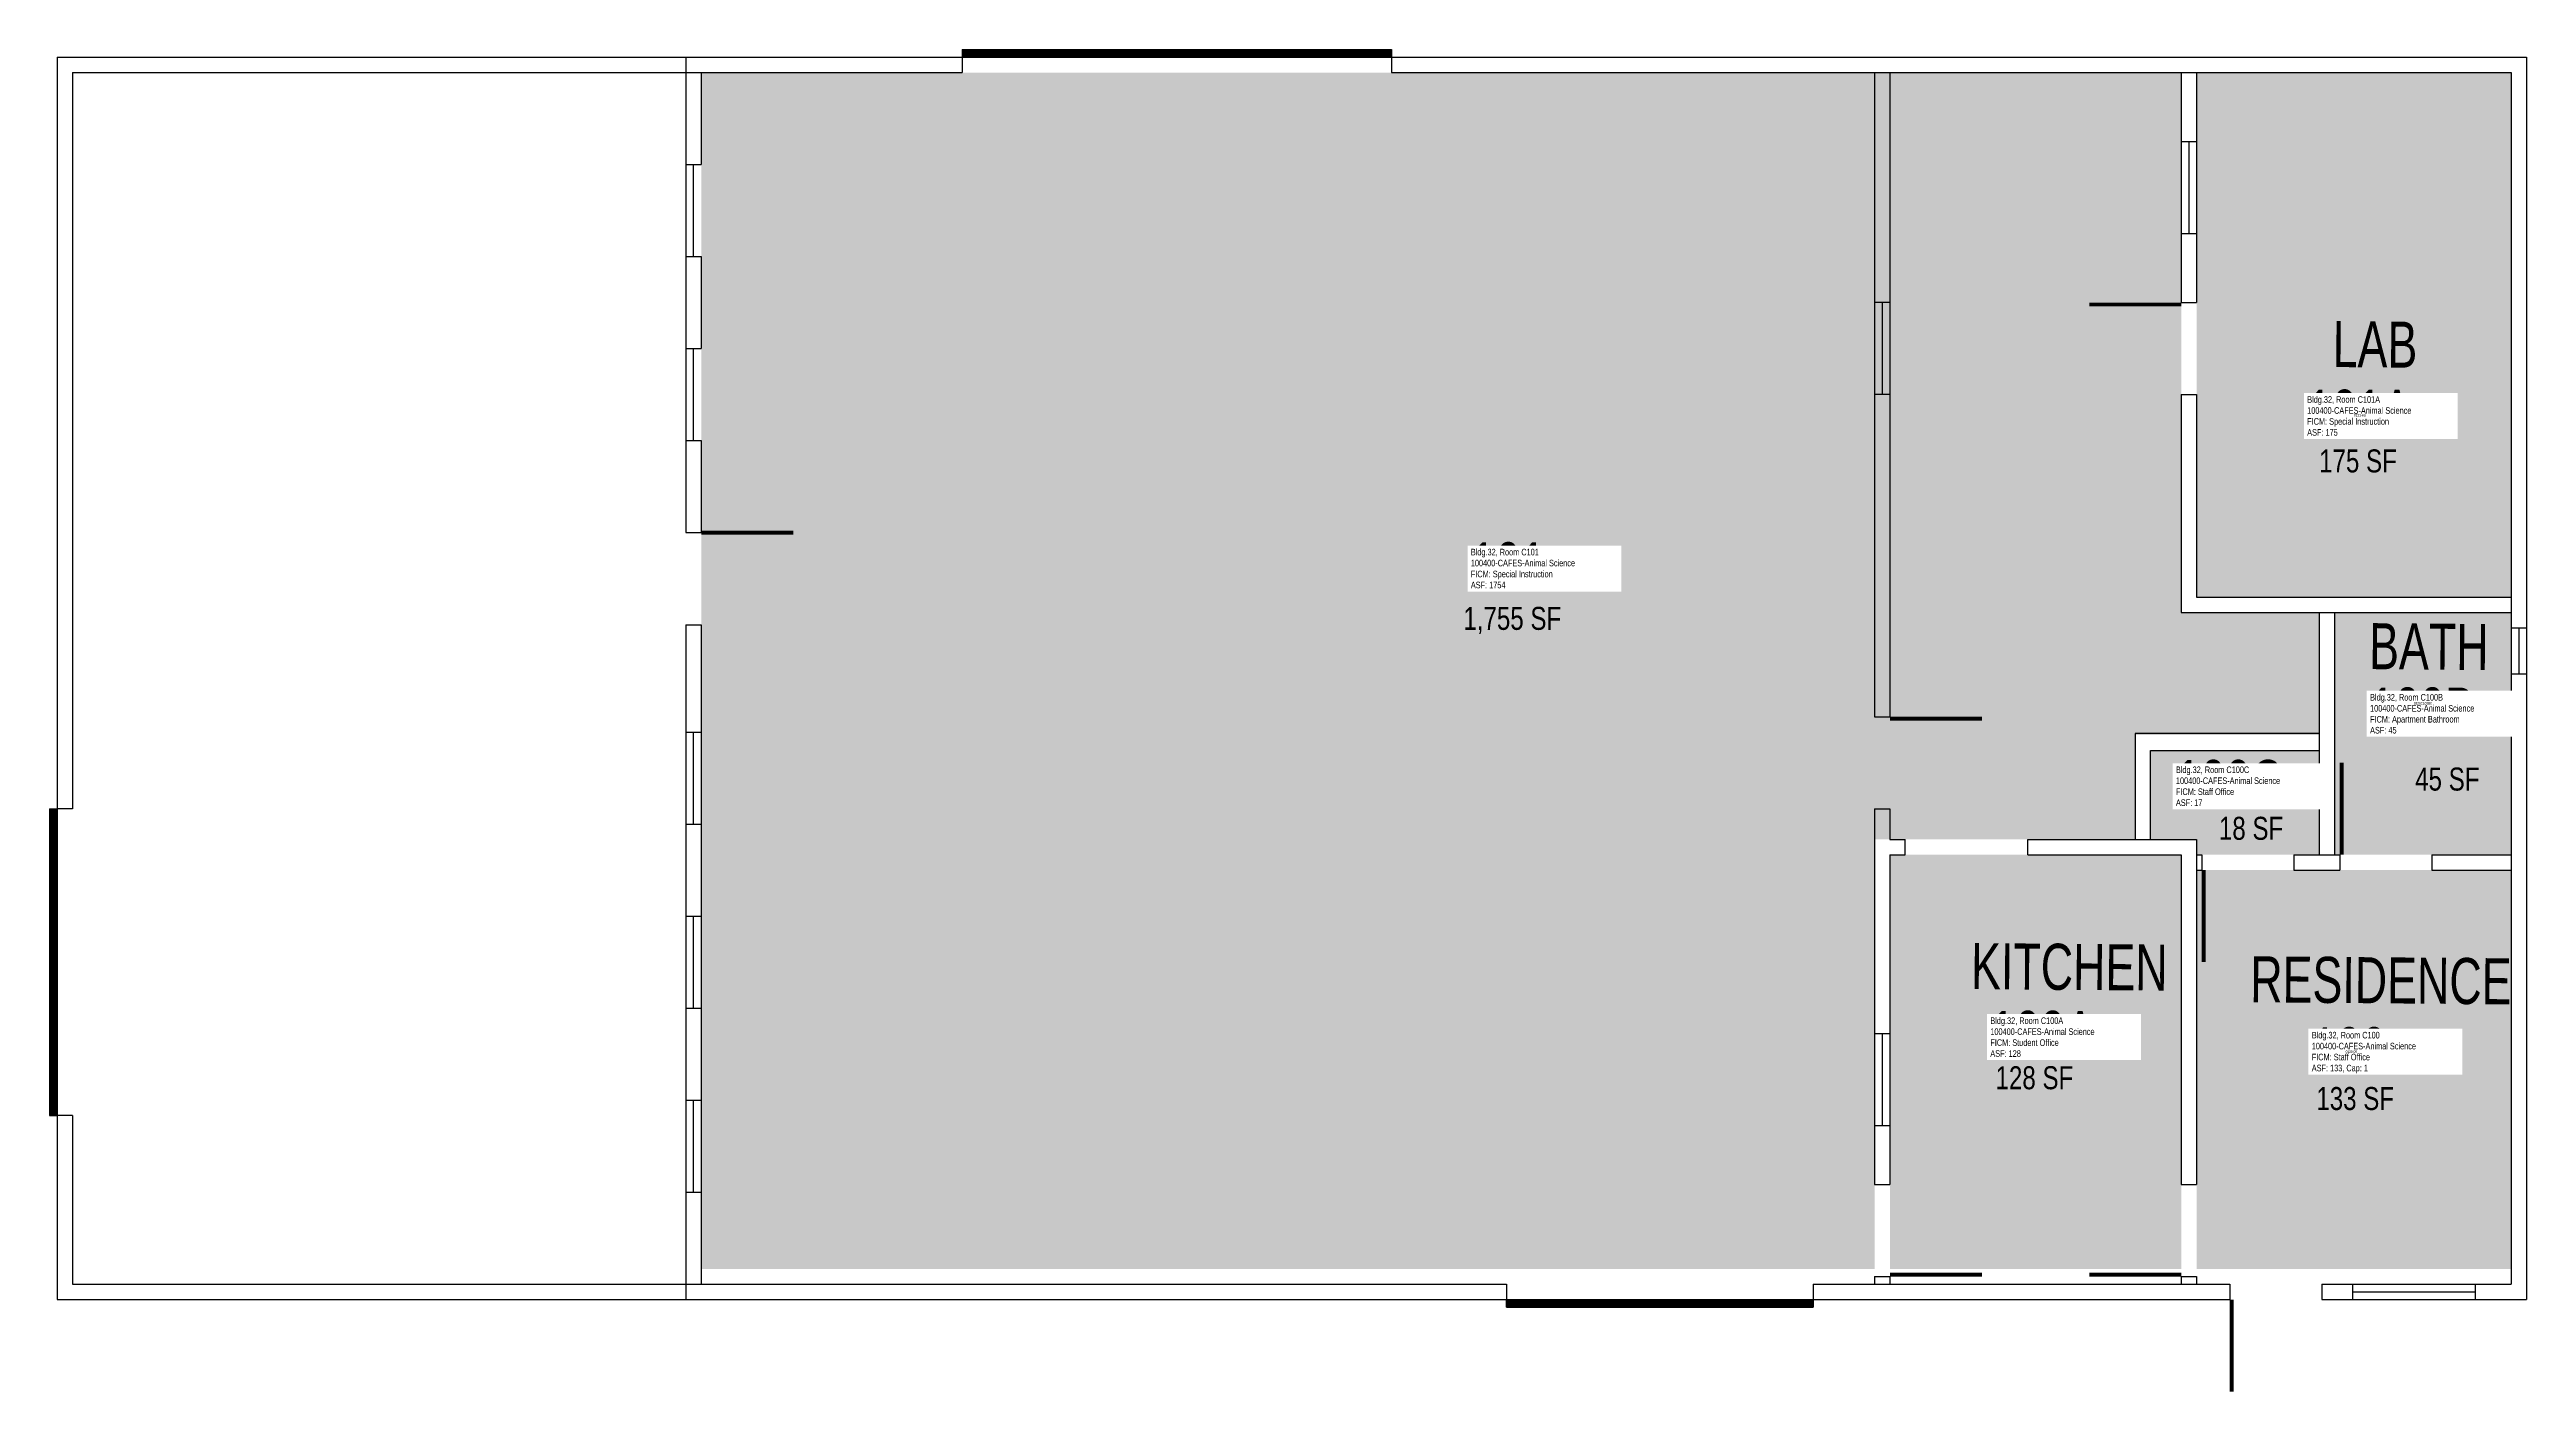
# Model space of a CAD drawing. Header units: inches. Extents: x -3 to 966, y -37 to 489.
import ezdxf
from ezdxf.enums import TextEntityAlignment as Align

# ---------------------------------------------------------------- set-up
doc = ezdxf.new("R2010")
doc.units = ezdxf.units.IN
doc.header["$LTSCALE"] = 3
doc.header["$MEASUREMENT"] = 0
doc.layers.get('0').update_dxf_attribs({"linetype": 'CONTINUOUS'})
for name, color, linetype in [('A-DOOR', 2, 'CONTINUOUS'), ('A-GLAZ', 1, 'CONTINUOUS'), ('A-GLAZ-SILL', 2, 'CONTINUOUS'), ('A-IDEN-RNUM', 7, 'CONTINUOUS'), ('A-IDEN-SNUM', 4, 'CONTINUOUS'), ('A-IDEN-TEXT', 4, 'CONTINUOUS'), ('A-IDEN-VNUM', 4, 'CONTINUOUS'), ('A-WALL', 5, 'CONTINUOUS'), ('AREA-TEXT', 3, 'CONTINUOUS'), ('Rooms-Category-Color', 7, 'CONTINUOUS'), ('Rooms-College-Color', 7, 'CONTINUOUS'), ('Rooms-Department-Color', 7, 'CONTINUOUS'), ('Rooms-Division-Color', 7, 'CONTINUOUS'), ('Rooms-Information', 7, 'CONTINUOUS')]:
    doc.layers.add(name, color=color, linetype=linetype)
doc.styles.add('AREA', font='arial.ttf', dxfattribs={"width": 0.75, "height": 24})
doc.styles.add('ID', font='ARIALN.TTF', dxfattribs={"width": 0.85, "height": 0.25})

# ---------------------------------------------------------------- blocks, each defined once
blk = doc.blocks.new('36DOOR')
blk.add_lwpolyline([(-0.75, 0, 1.5, 1.5, 0), (-0.75, 36, 0, 0, 0), (-1.5, 36, 0, 0, 0.414214), (-36, -1.5, 0, 0, 0.414214)], format="xyseb")

msp = doc.modelspace()

# ---------------------------------------------------------------- hatches: boundary and pattern name
at = {"layer": 'Rooms-Category-Color', "true_color": 0xe3f498}
for points in [[(711, 12), (711, 68.04), (711, 104.04), (711, 180), (813, 180), (813, 220.8), (885, 220.8), (885, 268.8), (831, 268.8), (831, 480), (312, 480), (252, 480), (252, 270), (252, 12), (282, 12), (318, 12), (354, 12), (390, 12), (426, 12), (462, 12), (498, 12), (534, 12)], [(960, 274.8), (960, 480), (837, 480), (837, 274.8)]]:
    msp.add_hatch(color=61, dxfattribs=at).paths.add_polyline_path(points)
at = {"layer": 'Rooms-Category-Color', "true_color": 0x728ef3}
msp.add_hatch(color=171, dxfattribs=at).paths.add_polyline_path([(891, 174), (960, 174), (960, 268.8), (891, 268.8)])
at = {"layer": 'Rooms-Category-Color', "true_color": 0xfa9ba3}
for points in [[(885, 174), (885, 214.8), (819, 214.8), (819, 180), (837, 180), (837, 174)], [(831, 12), (831, 174), (717, 174), (717, 104.04), (717, 68.04), (717, 12)], [(960, 12), (960, 168), (837, 168), (837, 12)]]:
    msp.add_hatch(color=241, dxfattribs=at).paths.add_polyline_path(points)
at = {"layer": 'Rooms-College-Color', "true_color": 0xe3c5e1}
for points in [[(711, 12), (711, 68.04), (711, 104.04), (711, 180), (813, 180), (813, 220.8), (885, 220.8), (885, 268.8), (831, 268.8), (831, 480), (312, 480), (252, 480), (252, 270), (252, 12), (282, 12), (318, 12), (354, 12), (390, 12), (426, 12), (462, 12), (498, 12), (534, 12)], [(960, 274.8), (960, 480), (837, 480), (837, 274.8)], [(891, 174), (960, 174), (960, 268.8), (891, 268.8)], [(885, 174), (885, 214.8), (819, 214.8), (819, 180), (837, 180), (837, 174)], [(831, 12), (831, 174), (717, 174), (717, 104.04), (717, 68.04), (717, 12)], [(960, 12), (960, 168), (837, 168), (837, 12)]]:
    msp.add_hatch(color=254, dxfattribs=at).paths.add_polyline_path(points)
at = {"layer": 'Rooms-Department-Color', "true_color": 0xe3c5e1}
for points in [[(711, 12), (711, 68.04), (711, 104.04), (711, 180), (813, 180), (813, 220.8), (885, 220.8), (885, 268.8), (831, 268.8), (831, 480), (312, 480), (252, 480), (252, 270), (252, 12), (282, 12), (318, 12), (354, 12), (390, 12), (426, 12), (462, 12), (498, 12), (534, 12)], [(960, 274.8), (960, 480), (837, 480), (837, 274.8)], [(891, 174), (960, 174), (960, 268.8), (891, 268.8)], [(885, 174), (885, 214.8), (819, 214.8), (819, 180), (837, 180), (837, 174)], [(831, 12), (831, 174), (717, 174), (717, 104.04), (717, 68.04), (717, 12)], [(960, 12), (960, 168), (837, 168), (837, 12)]]:
    msp.add_hatch(color=254, dxfattribs=at).paths.add_polyline_path(points)
at = {"layer": 'Rooms-Division-Color', "true_color": 0xe3c5e1}
for points in [[(711, 12), (711, 68.04), (711, 104.04), (711, 180), (813, 180), (813, 220.8), (885, 220.8), (885, 268.8), (831, 268.8), (831, 480), (312, 480), (252, 480), (252, 270), (252, 12), (282, 12), (318, 12), (354, 12), (390, 12), (426, 12), (462, 12), (498, 12), (534, 12)], [(960, 274.8), (960, 480), (837, 480), (837, 274.8)], [(891, 174), (960, 174), (960, 268.8), (891, 268.8)], [(885, 174), (885, 214.8), (819, 214.8), (819, 180), (837, 180), (837, 174)], [(831, 12), (831, 174), (717, 174), (717, 104.04), (717, 68.04), (717, 12)], [(960, 12), (960, 168), (837, 168), (837, 12)]]:
    msp.add_hatch(color=254, dxfattribs=at).paths.add_polyline_path(points)

# ---------------------------------------------------------------- linework, layer by layer
at = {"layer": 'A-DOOR'}
for p, q in [((354, 489), (522, 489)), ((354, 489), (354, 486)), ((354, 486), (522, 486)), ((522, 489), (522, 486)), ((-3, 192), (-3, 72)), ((-3, 192), (0, 192)), ((0, 192), (0, 72)), ((-3, 132), (0, 132)), ((-3, 72), (0, 72)), ((567, 0), (687, 0)), ((567, -3), (567, 0)), ((567, -3), (687, -3)), ((687, 0), (687, -3))]:
    msp.add_line(p, q, dxfattribs=at)
at = {"layer": 'A-DOOR', "const_width": 3}
for points in [[(354, 487.5), (522, 487.5)], [(-1.5, 72), (-1.5, 192)], [(567, -1.5), (687, -1.5)]]:
    msp.add_lwpolyline(points, dxfattribs=at)
at = {"layer": 'A-DOOR'}
msp.add_lwpolyline([(252, 300, 1.5, 1.5, 0), (288, 300, 0, 0, 0), (288, 299.25, 0, 0, -0.387449), (252, 264, 0, 0, -0.414214)], format="xyseb", dxfattribs=at)
at = {"layer": 'A-GLAZ'}
for p, q in [((834, 453), (834, 417)), ((249, 408), (249, 444)), ((714, 390), (714, 354)), ((249, 336), (249, 372)), ((963.05, 262.8), (963.05, 244.8)), ((249, 186), (249, 222)), ((249, 114), (249, 150)), ((714, 104.04), (714, 68.04)), ((249, 42), (249, 78)), ((897.99, 3), (945.99, 3))]:
    msp.add_line(p, q, dxfattribs=at)
at = {"layer": 'A-GLAZ-SILL'}
for p, q in [((831, 453), (831, 417)), ((837, 453), (837, 417)), ((246, 444), (246, 408)), ((711, 390), (711, 354)), ((717, 390), (717, 354)), ((246, 372), (246, 336)), ((960, 262.8), (960, 244.8)), ((966.05, 262.8), (966.05, 244.8)), ((246, 222), (246, 186)), ((252, 222), (252, 186)), ((246, 150), (246, 114)), ((252, 150), (252, 114)), ((711, 104.04), (711, 68.04)), ((717, 104.04), (717, 68.04)), ((246, 78), (246, 42)), ((252, 78), (252, 42)), ((897.99, 6), (945.99, 6)), ((897.99, 0), (945.99, 0))]:
    msp.add_line(p, q, dxfattribs=at)
at = {"layer": 'A-WALL'}
for p, q in [((0, 486), (0, 192)), ((0, 486), (246, 486)), ((246, 486), (246, 300)), ((246, 486), (354, 486)), ((354, 486), (354, 480)), ((522, 486), (522, 480)), ((522, 486), (966, 486)), ((966, 486), (966, 0)), ((6, 480), (246, 480)), ((6, 480), (6, 192)), ((246, 480), (252, 480)), ((252, 480), (354, 480)), ((252, 480), (252, 444)), ((522, 480), (960, 480)), ((711, 480), (711, 228)), ((717, 480), (717, 228)), ((831, 480), (831, 390)), ((837, 480), (837, 390)), ((960, 480), (960, 6)), ((831, 453), (837, 453)), ((246, 444), (252, 444)), ((831, 417), (837, 417)), ((246, 408), (252, 408)), ((252, 408), (252, 372)), ((717, 390), (711, 390)), ((831, 390), (837, 390)), ((246, 372), (252, 372)), ((717, 354), (711, 354)), ((831, 354), (837, 354)), ((831, 354), (831, 268.8)), ((837, 354), (837, 274.8)), ((246, 336), (252, 336)), ((252, 336), (252, 300)), ((246, 300), (252, 300)), ((837, 274.8), (960, 274.8)), ((245.97, 264), (252, 264)), ((246, 264), (246, 0)), ((252, 264), (252, 222)), ((831, 268.8), (960, 268.8)), ((885, 268.8), (885, 174)), ((891, 268.8), (891, 174)), ((960.05, 262.8), (966.05, 262.8)), ((960.05, 244.8), (966.05, 244.8)), ((711, 228), (717, 228)), ((246, 222), (252, 222)), ((6, 192), (0, 192)), ((246, 186), (252, 186)), ((252, 186), (252, 150)), ((711, 192), (717, 192)), ((711, 192), (711, 104.04)), ((717, 192), (717, 180)), ((717, 180), (723, 180)), ((723, 174), (723, 180)), ((771, 174), (771, 180)), ((771, 180), (837, 180)), ((837, 180), (837, 45)), ((717, 174), (723, 174)), ((717, 174), (717, 104.04)), ((771, 174), (831, 174)), ((831, 174), (831, 45.03)), ((837, 174), (839, 174)), ((837, 168), (839, 168)), ((839, 174), (839, 168)), ((875, 174), (875, 168)), ((875, 174), (893, 174)), ((875, 168), (893, 168)), ((893, 174), (893, 168)), ((929, 174), (929, 168)), ((929, 174), (960, 174)), ((929, 168), (960, 168)), ((246, 150), (252, 150)), ((246, 114), (252, 114)), ((252, 114), (252, 78)), ((711, 104.04), (717, 104.04)), ((246, 78), (252, 78)), ((6, 72), (0, 72)), ((0, 72), (0, 0)), ((6, 72), (6, 6)), ((711, 68.04), (717, 68.04)), ((711, 68.04), (711, 45)), ((717, 68.04), (717, 45.03)), ((246, 42), (252, 42)), ((252, 42), (252, 6)), ((711, 45), (717, 45)), ((831, 45), (837, 45)), ((0, 0), (246, 0)), ((6, 6), (246, 6)), ((246, 6), (252, 6)), ((246, 0), (567, 0)), ((252, 6), (567, 6)), ((567, 6), (567, 0)), ((687, 6), (849.99, 6)), ((687, 6), (687, 0)), ((687, 0), (849.99, 0)), ((711, 9), (717, 9)), ((711, 9), (711, 6)), ((717, 9), (717, 6)), ((831, 9), (837, 9)), ((831, 9), (831, 6)), ((837, 9), (837, 6)), ((849.99, 6), (849.99, 0)), ((885.99, 6), (885.99, 0)), ((885.99, 6), (960, 6)), ((885.99, 0), (966, 0)), ((897.99, 6), (897.99, 0)), ((945.99, 6), (945.99, 0))]:
    msp.add_line(p, q, dxfattribs=at)
for points in [[(885, 221.4), (813, 221.4), (813, 180)], [(819, 180), (819, 214.8), (885, 214.8)]]:
    msp.add_lwpolyline(points, dxfattribs=at)

# ---------------------------------------------------------------- block references
at = {"layer": 'A-DOOR'}
for p, rotation in [((831, 390.03), 90.00000024569528), ((839, 168), 180.0000000068858), ((717, 9), 270.0000002456952), ((849.99, 0), 180.0000000068858)]:
    msp.add_blockref('36DOOR', p, dxfattribs=dict(at, rotation=rotation))
at = {"layer": 'A-DOOR', "xscale": -1}
for p, rotation in [((717, 228), 270.0000002456953), ((893, 174), 6.885851888682738e-09), ((831, 9), 90.00000024569523)]:
    msp.add_blockref('36DOOR', p, dxfattribs=dict(at, rotation=rotation))

# ---------------------------------------------------------------- texts
at = {"layer": 'A-IDEN-RNUM', "style": 'ID', "width": 0.85}
for s, p in [('0101-A0', (900.85, 345.91)), ('0101-00', (567.57, 286.48)), ('0100-B0', (925.51, 231.85)), ('0100-C0', (849.58, 201.51)), ('0100-A0', (777.43, 103.17)), ('0100-00', (897.53, 96.94))]:
    msp.add_text(s, height=1, dxfattribs=at).set_placement(p, align=Align.MIDDLE_CENTER)
at = {"layer": 'A-IDEN-SNUM', "style": 'ID', "width": 0.85}
for s, p in [('0320C101A0', (900.85, 347.32)), ('0320C10100', (567.57, 287.74)), ('0320C100B0', (925.51, 233.24)), ('0320C100C0', (849.58, 202.78)), ('0320C100A0', (777.43, 104.92)), ('0320C10000', (897.53, 98.25))]:
    msp.add_text(s, height=1, dxfattribs=at).set_placement(p, align=Align.MIDDLE_CENTER)
at = {"layer": 'A-IDEN-TEXT', "char_height": 18, "attachment_point": 5, "rotation": 359.53242, "style": 'ID'}
for s, insert, width in [('LAB', (906.82, 373.66), 64.44), ('BATH', (927.88, 255.43), 56.4), ('KITCHEN', (787.21, 130.01), 87.12), ('RESIDENCE', (909.11, 124.75), 102.24)]:
    msp.add_mtext(s, dxfattribs=dict(at, insert=insert, width=width))
at = {"layer": 'A-IDEN-VNUM', "style": 'ID', "width": 0.85}
for s, p in [('101A', (900.75, 346.9)), ('101', (567.69, 287.22)), ('100B', (925.34, 230.4)), ('100C', (849.86, 202.06)), ('100A', (776.78, 103.9)), ('100', (896.67, 97.5))]:
    msp.add_text(s, height=18, dxfattribs=at).set_placement(p, align=Align.MIDDLE_CENTER)
at = {"layer": 'AREA-TEXT', "style": 'AREA', "width": 0.75}
for s, p in [('175 SF', (900.14, 328.06)), ('1,755 SF', (569.28, 266.47)), ('45 SF', (935.09, 203.6)), ('18 SF', (858.31, 184.34)), ('128 SF', (773.54, 86.76)), ('133 SF', (899.04, 78.63))]:
    msp.add_text(s, height=9, dxfattribs=at).set_placement(p, align=Align.MIDDLE_CENTER)

# ---------------------------------------------------------------- next in the draw order: texts
at = {"layer": 'Rooms-Information', "char_height": 2.5714, "width": 57.6, "attachment_point": 7, "style": 'ID', "bg_fill": 3, "box_fill_scale": 1.5, "bg_fill_color": 256, "bg_fill_true_color": 13158600, "bg_fill_transparency": 0}
for s, insert in [('Bldg.32, Room C101A^M^J100400-CAFES-Animal Science^M^JFICM: Special Instruction^M^JASF: 175', (880.26, 337.9)), ('Bldg.32, Room C101^M^J100400-CAFES-Animal Science^M^JFICM: Special Instruction^M^JASF: 1754', (553.06, 278.22)), ('Bldg.32, Room C100B^M^J100400-CAFES-Animal Science^M^JFICM: Apartment Bathroom^M^JASF: 45', (904.87, 221.4)), ('Bldg.32, Room C100C^M^J100400-CAFES-Animal Science^M^JFICM: Staff Office^M^JASF: 17', (828.91, 193.06)), ('Bldg.32, Room C100A^M^J100400-CAFES-Animal Science^M^JFICM: Student Office^M^JASF: 128', (756.3, 94.9)), ('Bldg.32, Room C100^M^J100400-CAFES-Animal Science^M^JFICM: Staff Office^M^JASF: 133, Cap: 1', (882.05, 88.5))]:
    msp.add_mtext(s, dxfattribs=dict(at, insert=insert))

doc.saveas('drawing.dxf')
